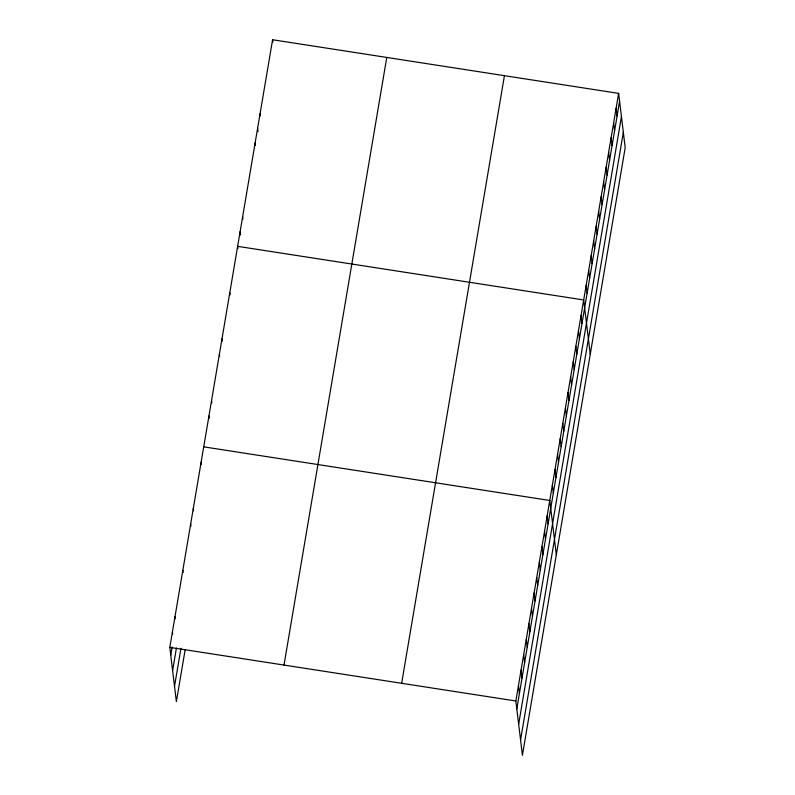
<?xml version="1.0" encoding="UTF-8"?>
<svg xmlns="http://www.w3.org/2000/svg" width="795" height="795" viewBox="0 0 795 795"><rect width="100%" height="100%" fill="white"/><g stroke="black" fill="none" stroke-linecap="round" stroke-linejoin="round"><path stroke-width="1.19" d="M185.205 649.426L176.371 701.627L169.802 647.369L272.586 39.75L618.629 93.373L625.198 147.632L522.414 755.25L515.846 700.991L618.629 93.373M170.756 655.259L172.167 646.951M172.614 670.563L176.42 648.014M174.522 686.323L180.942 648.362M284.004 665.057L386.777 57.449M401.654 683.293L504.437 75.674M516.81 708.882L619.583 101.263M518.658 724.185L621.432 116.567M520.566 739.946L623.34 132.328M203.719 446.85L549.772 500.472L556.331 554.741M169.802 647.369L515.846 700.991M616.135 108.13L617.089 116.02M613.641 122.887L614.595 130.778M611.136 137.644L612.1 145.535M608.642 152.392L609.596 160.292M606.148 167.149L607.102 175.039M603.653 181.906L604.607 189.796M601.159 196.663L602.113 204.554M598.665 211.42L599.619 219.311M596.161 226.178L597.125 234.068M593.666 240.935L594.62 248.825M591.172 255.692L592.126 263.582M588.678 270.449L589.632 278.339M586.183 285.206L587.137 293.097M590.248 354.222L583.689 299.963L237.635 246.341L237.914 248.596M581.075 315.386L582.029 323.277M578.462 330.809L579.426 338.7M575.858 346.232L576.812 354.123M573.245 361.655L574.199 369.546M570.641 377.078L571.595 384.969M568.028 392.501L568.981 400.392M565.424 407.924L566.378 415.825M562.81 423.357L563.764 431.248M560.207 438.78L561.161 446.671M557.593 454.203L558.547 462.094M554.99 469.626L555.944 477.517M552.376 485.049L553.33 492.94M547.159 515.895L548.113 523.786M544.545 531.318L545.509 539.209M541.942 546.741L542.896 554.642M539.328 562.174L540.282 570.065M536.724 577.597L537.678 585.488M534.111 593.02L535.065 600.911M531.507 608.443L532.461 616.334M528.894 623.866L529.848 631.757M526.29 639.289L527.244 647.18M523.676 654.712L524.63 662.603M521.073 670.135L522.027 678.026M518.459 685.558L519.413 693.459M272.586 39.75L272.854 42.006M260.104 113.536L260.372 115.792M257.61 128.293L258.017 131.672M255.116 143.04L255.384 145.296M242.634 216.826L242.902 219.082M240.13 231.583L240.547 234.962M229.815 292.61L230.083 294.866M221.984 338.889L222.252 341.135M219.37 354.312L219.649 356.567M211.549 400.581L211.818 402.836M208.936 416.004L209.214 418.259M201.115 462.283L201.383 464.528M193.284 508.552L193.563 510.807M190.681 523.975L190.949 526.23M182.85 570.244L183.118 572.499M175.019 616.523L175.298 618.778M172.416 631.945L172.684 634.201"/></g></svg>
